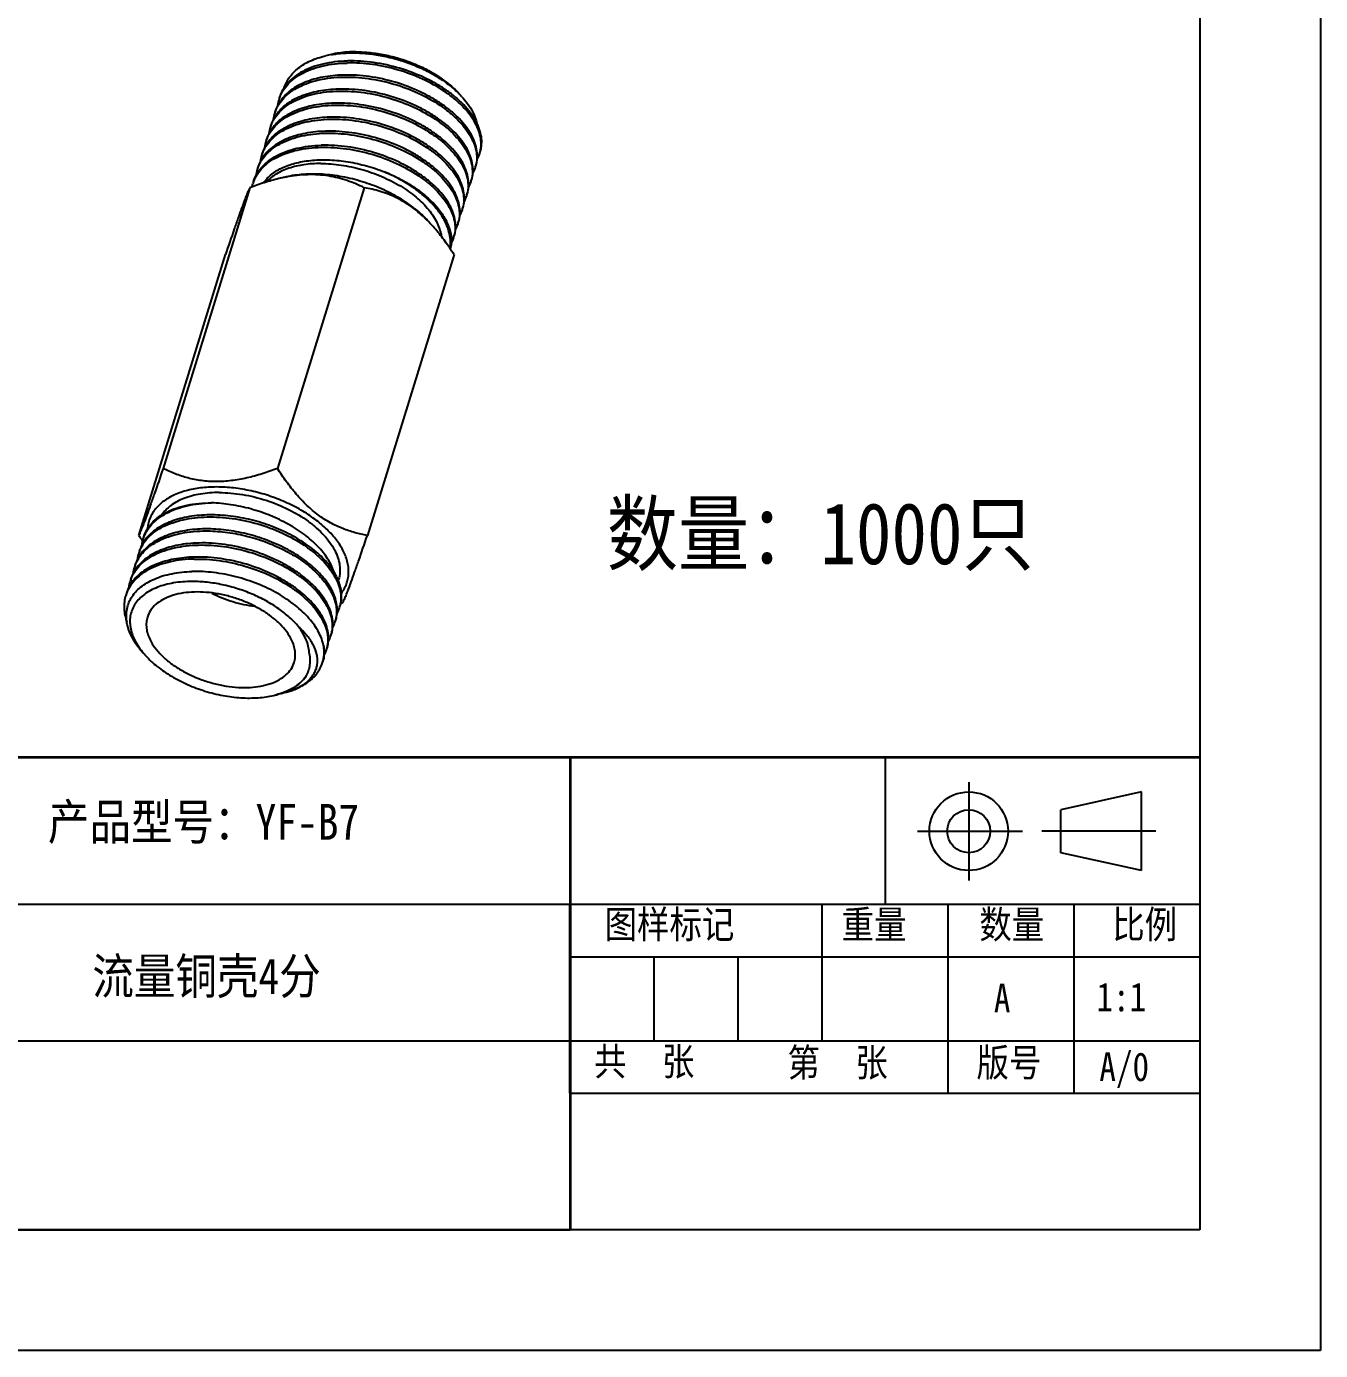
# Model space of a CAD drawing. Header units: millimetres. Extents: x -13 to 337, y -21 to 226.
# Drawn here: x 210.2 to 336.6, y -21.1 to 108.1 of the extents above; entities that cross this region are included whole.
import ezdxf

# ---------------------------------------------------------------- set-up
doc = ezdxf.new("R2010")
doc.units = ezdxf.units.MM
doc.header["$LTSCALE"] = 16.335
doc.layers.get('0').update_dxf_attribs({"linetype": 'CONTINUOUS'})
doc.layers.add('1', color=7, linetype='CONTINUOUS')
doc.layers.add('TU-ZI-XIU-GAI_DXF_FORMAT', color=7, linetype='CONTINUOUS')
doc.layers.add('边框', color=4, linetype='CONTINUOUS', lineweight=35)
doc.styles.get("Standard").update_dxf_attribs({"font": '', "width": 0.85})
doc.styles.get('Standard').set_extended_font_data('SimSun')

msp = doc.modelspace()

# ---------------------------------------------------------------- linework, layer by layer
for p, q in [((336.56, 226.176), (336.56, -21.117)), ((324.784, 214.4), (324.784, -9.341)), ((324.784, -9.341), (-1.407, -9.341)), ((336.56, -21.117), (-13.182, -21.117))]:
    msp.add_line(p, q)
at = {"color": 7, "linetype": 'Continuous'}
for p, q in [((235.531, 93.434), (234.821, 93.267)), ((231.989, 92.388), (223.517, 64.971)), ((232.203, 92.461), (232.219, 92.515)), ((232.219, 92.515), (232.291, 92.784)), ((232.219, 92.515), (232.259, 92.48)), ((243.156, 92.388), (234.684, 64.971)), ((221.136, 58.444), (229.608, 85.861)), ((251.943, 85.861), (243.47, 58.444)), ((240.617, 54.017), (240.657, 54.147))]:
    msp.add_line(p, q, dxfattribs=at)
at = {"color": 1}
for p, q in [((302.202, 34.37), (302.202, 24.776)), ((297.206, 29.573), (307.439, 29.573)), ((320.483, 29.573), (309.344, 29.573))]:
    msp.add_line(p, q, dxfattribs=at)
at = {"color": 3}
for p, q in [((319.064, 33.41), (311.189, 31.672)), ((319.064, 25.736), (319.064, 33.41)), ((319.064, 25.736), (311.189, 27.474))]:
    msp.add_line(p, q, dxfattribs=at)
at = {"linetype": 'Continuous'}
msp.add_line((202.033, 22.442), (263.267, 22.442), dxfattribs=at)
at = {"color": 3}
for radius in [3.837, 2.099]:
    msp.add_circle((302.202, 29.573), radius, dxfattribs=at)
at = {"color": 7, "linetype": 'Continuous'}
for centre, radius, start, end in [((241.648, 95.655), 9.863, 99.92624, 103.22175), ((241.887, 90.96), 13.796, 91.32712, 91.65086), ((242.341, 93.411), 12.238, 89.99722, 91.70267), ((241.463, 89.589), 13.797, 91.32712, 91.65073), ((238.305, 99.938), 3.633, 162.84119, 172.74194), ((238.274, 99.946), 3.602, 159.58293, 162.8129), ((241.04, 88.219), 13.796, 91.32712, 91.65081), ((246.13, 95.258), 8.906, 42.45169, 44.63085), ((237.879, 98.568), 3.631, 162.85831, 172.51893), ((237.851, 98.575), 3.602, 159.56405, 162.83201), ((240.616, 86.848), 13.795, 91.32712, 91.65127), ((237.459, 97.196), 3.634, 162.85805, 172.83674), ((237.427, 97.204), 3.601, 159.58129, 162.82863), ((240.193, 85.476), 13.796, 91.32712, 91.65059), ((237.004, 95.833), 3.602, 159.57872, 162.81325), ((239.769, 84.106), 13.796, 91.32712, 91.65091), ((236.58, 94.462), 3.602, 159.56475, 162.83505), ((237.033, 95.826), 3.632, 162.84038, 172.61954), ((239.345, 82.744), 13.787, 91.32712, 91.65453), ((251.458, 96.626), 3.122, 331.50166, 342.77189), ((251.506, 96.608), 3.071, 342.82609, 346.58789), ((236.157, 93.091), 3.602, 159.58751, 162.81454), ((236.609, 94.455), 3.632, 162.86189, 172.59325), ((251.074, 95.239), 3.079, 342.82921, 346.62845), ((236.191, 93.083), 3.638, 162.84897, 173.37975), ((238.614, 77.194), 16.515, 100.73788, 103.27407), ((250.651, 93.868), 3.079, 342.82921, 346.62845), ((251.056, 95.246), 3.099, 331.30858, 342.81674), ((235.735, 91.72), 3.604, 159.58519, 162.8236), ((250.229, 92.497), 3.077, 342.83593, 346.59496), ((250.632, 93.875), 3.099, 331.30858, 342.81674), ((250.215, 92.502), 3.092, 331.98695, 342.82331), ((239.315, 79.221), 14.13, 44.63593, 45.08346), ((249.785, 91.133), 3.099, 331.30858, 342.81674), ((249.804, 91.127), 3.079, 342.82921, 346.62845), ((238.548, 78.474), 15.201, 42.3965, 44.60649), ((249.362, 89.762), 3.099, 331.30858, 342.81674), ((249.38, 89.756), 3.079, 342.82921, 346.62845), ((248.936, 88.392), 3.101, 330.8576, 342.81537), ((248.956, 88.385), 3.079, 342.82921, 346.62845), ((226.917, 69.623), 29.832, 32.97652, 34.12035), ((228.195, 46.654), 13.795, 91.32712, 91.65097), ((246.277, 74.758), 29.971, 212.97823, 214.03102), ((227.772, 45.283), 13.795, 91.32712, 91.65097), ((224.583, 55.639), 3.602, 159.57773, 162.82645), ((225.035, 57.002), 3.631, 162.8532, 172.57529), ((244.633, 73.653), 27.99, 214.0404, 214.30474), ((227.348, 43.912), 13.795, 91.32712, 91.65097), ((224.611, 55.632), 3.631, 162.8532, 172.57529), ((226.924, 42.545), 13.791, 91.32712, 91.65308), ((224.188, 54.261), 3.631, 162.8532, 172.57529), ((224.159, 54.268), 3.602, 159.57773, 162.82645), ((223.766, 52.89), 3.633, 162.8574, 172.71323), ((223.735, 52.897), 3.601, 159.58804, 162.82319), ((223.308, 51.528), 3.598, 159.57572, 162.83038), ((223.315, 51.525), 3.606, 158.01761, 159.57541), ((230.404, 80.347), 30.372, 290.16995, 290.60004), ((237.788, 52.31), 3.099, 331.30858, 342.81674), ((237.806, 52.303), 3.079, 342.82921, 346.62845), ((237.364, 50.939), 3.099, 331.30858, 342.81674), ((237.383, 50.932), 3.079, 342.82921, 346.62845), ((236.941, 49.568), 3.098, 331.42621, 342.81708), ((236.959, 49.561), 3.079, 342.82921, 346.62845), ((227.846, 52.21), 8.167, 220.22462, 222.44001), ((236.519, 48.196), 3.096, 331.86807, 342.81828), ((236.535, 48.191), 3.079, 342.82924, 346.64937)]:
    msp.add_arc(centre, radius, start, end, dxfattribs=at)
for points, knots in [([(241.49, 104.75), (241.082, 104.738), (240.287, 104.68), (239.143, 104.481), (238.095, 104.173), (237.161, 103.762), (236.357, 103.253), (235.697, 102.652), (235.195, 101.969), (234.973, 101.462), (234.894, 101.205)], [0, 0, 0, 0, 0.1537876, 0.2996144, 0.4365331, 0.5642006, 0.6828807, 0.7936481, 0.8984418, 1, 1, 1, 1]), ([(235.345, 102.104), (235.399, 102.29), (235.541, 102.658), (235.848, 103.173), (236.244, 103.647), (236.727, 104.076), (237.29, 104.456), (238.164, 104.905), (238.889, 105.139), (239.392, 105.257)], [0, 0, 0, 0, 0.1085207, 0.2188845, 0.3329647, 0.452329, 0.578156, 0.7112266, 1, 1, 1, 1]), ([(239.948, 105.371), (240.111, 105.4), (240.787, 105.502), (241.471, 105.543), (241.99, 105.544)], [0, 0, 0, 0, 0.2415612, 1, 1, 1, 1]), ([(241.977, 105.643), (241.8, 105.638), (241.121, 105.602), (240.445, 105.505), (239.955, 105.39)], [0, 0, 0, 0, 0.2606409, 1, 1, 1, 1]), ([(254.5, 95.897), (254.572, 96.127), (254.661, 96.616), (254.624, 97.378), (254.42, 98.16), (254.056, 98.949), (253.539, 99.732), (252.878, 100.498), (252.084, 101.233), (251.169, 101.926), (250.149, 102.566), (248.653, 103.34), (246.634, 104.104), (244.116, 104.659), (242.405, 104.772), (241.568, 104.752)], [0, 0, 0, 0, 0.0414044, 0.0843089, 0.129976, 0.1792948, 0.2327621, 0.2905284, 0.3524622, 0.4182098, 0.4872482, 0.558927, 0.7070747, 0.8562741, 1, 1, 1, 1]), ([(241.99, 105.544), (242.468, 105.546), (243.442, 105.498), (244.904, 105.286), (246.365, 104.938), (247.788, 104.463), (249.141, 103.872), (250.391, 103.179), (251.507, 102.402), (252.169, 101.818), (252.468, 101.515)], [0, 0, 0, 0, 0.1250037, 0.2540815, 0.3852395, 0.5163889, 0.6453909, 0.7701898, 0.8889106, 1, 1, 1, 1]), ([(242.342, 105.648), (242.806, 105.648), (243.753, 105.596), (245.176, 105.374), (246.597, 105.015), (247.981, 104.525), (249.292, 103.919), (250.497, 103.212), (251.564, 102.421), (252.19, 101.828), (252.47, 101.522)], [0, 0, 0, 0, 0.1243091, 0.2532066, 0.3845238, 0.5159898, 0.6453101, 0.7703107, 0.889057, 1, 1, 1, 1]), ([(234.899, 101.202), (234.991, 101.45), (235.236, 101.935), (235.76, 102.585), (236.432, 103.155), (237.239, 103.637), (238.168, 104.023), (239.203, 104.311), (240.328, 104.496), (241.107, 104.547), (241.507, 104.556)], [0, 0, 0, 0, 0.101212, 0.2062218, 0.3174719, 0.4366392, 0.5646009, 0.7015002, 0.846957, 1, 1, 1, 1]), ([(254.077, 94.526), (254.148, 94.757), (254.237, 95.245), (254.2, 96.007), (253.996, 96.789), (253.633, 97.578), (253.116, 98.361), (252.455, 99.127), (251.661, 99.862), (250.746, 100.555), (249.725, 101.195), (248.23, 101.97), (246.21, 102.733), (243.693, 103.288), (241.981, 103.401), (241.144, 103.381)], [0, 0, 0, 0, 0.0414043, 0.0843086, 0.1299756, 0.1792946, 0.2327622, 0.2905284, 0.3524619, 0.4182096, 0.4872481, 0.558927, 0.7070746, 0.8562737, 1, 1, 1, 1]), ([(254.493, 95.895), (254.548, 96.127), (254.606, 96.617), (254.528, 97.371), (254.29, 98.142), (253.899, 98.917), (253.363, 99.684), (252.689, 100.432), (251.888, 101.148), (250.641, 102.066), (248.849, 103.055), (246.487, 103.932), (244.01, 104.467), (242.329, 104.575), (241.507, 104.556)], [0, 0, 0, 0, 0.0414217, 0.0846622, 0.1308494, 0.1807467, 0.2347541, 0.2929553, 0.3551798, 0.4210591, 0.5614648, 0.7089281, 0.8571898, 1, 1, 1, 1]), ([(234.476, 99.832), (234.568, 100.08), (234.813, 100.565), (235.337, 101.215), (236.009, 101.785), (236.816, 102.266), (237.745, 102.653), (238.78, 102.94), (239.904, 103.125), (240.684, 103.176), (241.083, 103.186)], [0, 0, 0, 0, 0.1012129, 0.2062285, 0.3174848, 0.4366547, 0.5646134, 0.7015072, 0.8469593, 1, 1, 1, 1]), ([(241.066, 103.379), (240.41, 103.361), (239.16, 103.236), (237.682, 102.823), (236.661, 102.341), (236.005, 101.925), (235.446, 101.449), (235.136, 101.086), (235.001, 100.898)], [0, 0, 0, 0, 0.2906125, 0.5543164, 0.6754737, 0.7896094, 0.8974041, 1, 1, 1, 1]), ([(241.083, 103.186), (241.905, 103.205), (243.586, 103.097), (246.062, 102.561), (248.424, 101.685), (250.216, 100.697), (251.462, 99.779), (252.263, 99.063), (252.938, 98.315), (253.475, 97.548), (253.866, 96.774), (254.104, 96.003), (254.182, 95.248), (254.125, 94.759), (254.07, 94.527)], [0, 0, 0, 0, 0.1427976, 0.291048, 0.4385023, 0.5789047, 0.6447859, 0.7070139, 0.7652198, 0.8192338, 0.869139, 0.9153329, 0.9585776, 1, 1, 1, 1]), ([(234.052, 98.461), (234.144, 98.708), (234.389, 99.194), (234.913, 99.844), (235.585, 100.414), (236.392, 100.895), (237.321, 101.282), (238.356, 101.569), (239.481, 101.754), (240.26, 101.806), (240.66, 101.815)], [0, 0, 0, 0, 0.1012107, 0.2062212, 0.3174715, 0.4366374, 0.5645983, 0.7014973, 0.8469563, 1, 1, 1, 1]), ([(235.001, 100.898), (234.884, 100.735), (234.677, 100.394), (234.528, 100.023), (234.47, 99.835)], [0, 0, 0, 0, 0.5043103, 1, 1, 1, 1]), ([(240.642, 102.009), (239.986, 101.99), (238.735, 101.865), (237.256, 101.451), (236.235, 100.969), (235.579, 100.553), (235.02, 100.076), (234.71, 99.712), (234.575, 99.524)], [0, 0, 0, 0, 0.2906464, 0.5543485, 0.6754971, 0.7896233, 0.8974096, 1, 1, 1, 1]), ([(240.66, 101.815), (241.482, 101.834), (243.162, 101.726), (245.638, 101.191), (248, 100.314), (249.792, 99.326), (251.039, 98.408), (251.84, 97.692), (252.514, 96.944), (253.051, 96.177), (253.442, 95.403), (253.68, 94.632), (253.759, 93.877), (253.702, 93.388), (253.646, 93.156)], [0, 0, 0, 0, 0.1427976, 0.291048, 0.4385023, 0.5789047, 0.6447859, 0.7070139, 0.7652198, 0.8192338, 0.869139, 0.9153329, 0.9585776, 1, 1, 1, 1]), ([(253.653, 93.155), (253.724, 93.386), (253.814, 93.874), (253.776, 94.636), (253.573, 95.418), (253.209, 96.207), (252.692, 96.991), (252.031, 97.756), (251.237, 98.491), (250.322, 99.185), (249.302, 99.824), (247.806, 100.599), (245.787, 101.363), (243.269, 101.917), (241.557, 102.03), (240.72, 102.011)], [0, 0, 0, 0, 0.0414043, 0.0843086, 0.1299756, 0.1792946, 0.2327622, 0.2905284, 0.3524619, 0.4182096, 0.4872481, 0.558927, 0.7070746, 0.8562737, 1, 1, 1, 1]), ([(252.701, 101.269), (252.887, 101.066), (253.52, 100.305), (254.001, 99.392), (254.154, 98.691)], [0, 0, 0, 0, 0.2770347, 1, 1, 1, 1]), ([(233.628, 97.09), (233.72, 97.338), (233.965, 97.823), (234.489, 98.473), (235.161, 99.043), (235.969, 99.524), (236.897, 99.911), (237.933, 100.199), (239.057, 100.383), (239.836, 100.435), (240.236, 100.444)], [0, 0, 0, 0, 0.1012112, 0.2062226, 0.3174758, 0.4366447, 0.5646065, 0.7015037, 0.8469573, 1, 1, 1, 1]), ([(234.575, 99.524), (234.459, 99.361), (234.253, 99.02), (234.104, 98.651), (234.046, 98.463)], [0, 0, 0, 0, 0.504291, 1, 1, 1, 1]), ([(240.219, 100.638), (239.563, 100.619), (238.313, 100.495), (236.835, 100.081), (235.814, 99.6), (235.158, 99.184), (234.599, 98.707), (234.289, 98.345), (234.154, 98.157)], [0, 0, 0, 0, 0.2906117, 0.5543139, 0.6754707, 0.7896062, 0.8974021, 1, 1, 1, 1]), ([(240.236, 100.444), (241.058, 100.463), (242.739, 100.355), (245.216, 99.819), (247.578, 98.943), (249.37, 97.954), (250.617, 97.036), (251.418, 96.319), (252.092, 95.572), (252.628, 94.805), (253.019, 94.03), (253.257, 93.259), (253.335, 92.504), (253.278, 92.015), (253.222, 91.783)], [0, 0, 0, 0, 0.1428106, 0.2910741, 0.4385343, 0.5789415, 0.6448216, 0.7070462, 0.7652465, 0.8192527, 0.8691504, 0.9153386, 0.9585788, 1, 1, 1, 1]), ([(253.23, 91.784), (253.301, 92.015), (253.39, 92.503), (253.353, 93.265), (253.149, 94.048), (252.785, 94.836), (252.268, 95.62), (251.608, 96.385), (250.813, 97.121), (249.899, 97.814), (248.878, 98.453), (247.382, 99.228), (245.363, 99.992), (242.846, 100.546), (241.134, 100.659), (240.297, 100.64)], [0, 0, 0, 0, 0.0414043, 0.0843086, 0.1299756, 0.1792946, 0.2327622, 0.2905284, 0.3524619, 0.4182096, 0.4872481, 0.558927, 0.7070746, 0.8562737, 1, 1, 1, 1]), ([(233.205, 95.72), (233.297, 95.968), (233.542, 96.453), (234.066, 97.103), (234.738, 97.672), (235.545, 98.154), (236.474, 98.54), (237.509, 98.828), (238.634, 99.012), (239.413, 99.064), (239.813, 99.073)], [0, 0, 0, 0, 0.1012143, 0.2062301, 0.3174854, 0.4366531, 0.5646107, 0.7015056, 0.8469595, 1, 1, 1, 1]), ([(239.795, 99.267), (239.14, 99.248), (237.889, 99.124), (236.41, 98.71), (235.39, 98.228), (234.734, 97.812), (234.174, 97.336), (233.864, 96.973), (233.729, 96.784)], [0, 0, 0, 0, 0.2906199, 0.5543223, 0.6754778, 0.7896117, 0.8974054, 1, 1, 1, 1]), ([(239.813, 99.073), (240.634, 99.092), (242.315, 98.984), (244.791, 98.449), (247.153, 97.572), (248.945, 96.584), (250.191, 95.666), (250.992, 94.95), (251.667, 94.203), (252.204, 93.436), (252.595, 92.661), (252.833, 91.89), (252.911, 91.136), (252.854, 90.647), (252.799, 90.415)], [0, 0, 0, 0, 0.1427976, 0.291048, 0.4385023, 0.5789047, 0.6447859, 0.7070139, 0.7652198, 0.8192338, 0.869139, 0.9153329, 0.9585776, 1, 1, 1, 1]), ([(252.806, 90.414), (252.877, 90.644), (252.966, 91.132), (252.929, 91.895), (252.726, 92.677), (252.362, 93.466), (251.845, 94.249), (251.184, 95.014), (250.39, 95.75), (249.475, 96.443), (248.454, 97.082), (246.959, 97.857), (244.94, 98.621), (242.422, 99.176), (240.71, 99.288), (239.873, 99.269)], [0, 0, 0, 0, 0.0414043, 0.0843086, 0.1299756, 0.1792946, 0.2327622, 0.2905284, 0.3524619, 0.4182096, 0.4872481, 0.558927, 0.7070746, 0.8562737, 1, 1, 1, 1]), ([(232.781, 94.348), (232.873, 94.596), (233.118, 95.081), (233.641, 95.731), (234.314, 96.301), (235.121, 96.782), (236.05, 97.169), (237.085, 97.457), (238.21, 97.641), (238.989, 97.693), (239.389, 97.702)], [0, 0, 0, 0, 0.1012156, 0.206228, 0.3174794, 0.4366457, 0.5646026, 0.7014975, 0.846953, 1, 1, 1, 1]), ([(239.371, 97.896), (238.716, 97.877), (237.464, 97.753), (235.985, 97.339), (234.964, 96.857), (234.309, 96.44), (233.749, 95.963), (233.439, 95.6), (233.304, 95.412)], [0, 0, 0, 0, 0.290647, 0.5543509, 0.6754983, 0.789623, 0.897409, 1, 1, 1, 1]), ([(234.154, 98.157), (234.037, 97.993), (233.83, 97.652), (233.681, 97.281), (233.623, 97.092)], [0, 0, 0, 0, 0.5043206, 1, 1, 1, 1]), ([(239.389, 97.702), (240.211, 97.721), (241.892, 97.613), (244.367, 97.078), (246.729, 96.202), (248.521, 95.213), (249.768, 94.296), (250.569, 93.579), (251.243, 92.832), (251.78, 92.065), (252.171, 91.29), (252.409, 90.52), (252.488, 89.765), (252.431, 89.276), (252.376, 89.044)], [0, 0, 0, 0, 0.1427976, 0.291048, 0.4385023, 0.5789047, 0.6447859, 0.7070139, 0.7652198, 0.8192338, 0.869139, 0.9153329, 0.9585776, 1, 1, 1, 1]), ([(252.382, 89.043), (252.454, 89.273), (252.543, 89.762), (252.506, 90.524), (252.302, 91.306), (251.938, 92.095), (251.421, 92.878), (250.76, 93.643), (249.966, 94.379), (249.051, 95.072), (248.031, 95.712), (246.535, 96.486), (244.516, 97.25), (241.998, 97.805), (240.287, 97.918), (239.449, 97.898)], [0, 0, 0, 0, 0.0414043, 0.0843086, 0.1299756, 0.1792946, 0.2327622, 0.2905284, 0.3524619, 0.4182096, 0.4872481, 0.558927, 0.7070746, 0.8562737, 1, 1, 1, 1]), ([(232.352, 92.98), (232.432, 93.238), (232.654, 93.744), (233.155, 94.427), (233.815, 95.028), (234.619, 95.537), (235.553, 95.948), (236.601, 96.256), (237.745, 96.455), (238.539, 96.514), (238.947, 96.525)], [0, 0, 0, 0, 0.1015575, 0.2063524, 0.3171222, 0.4358059, 0.5634753, 0.7003878, 0.84622, 1, 1, 1, 1]), ([(232.357, 92.977), (232.449, 93.225), (232.694, 93.71), (233.218, 94.36), (233.89, 94.93), (234.697, 95.412), (235.626, 95.798), (236.662, 96.086), (237.786, 96.271), (238.566, 96.322), (238.965, 96.332)], [0, 0, 0, 0, 0.1012366, 0.206241, 0.317492, 0.4366567, 0.5646117, 0.7015055, 0.8469533, 1, 1, 1, 1]), ([(233.729, 96.784), (233.613, 96.622), (233.406, 96.281), (233.258, 95.91), (233.199, 95.722)], [0, 0, 0, 0, 0.5043048, 1, 1, 1, 1]), ([(238.965, 96.332), (239.787, 96.351), (241.468, 96.242), (243.944, 95.707), (246.306, 94.831), (248.098, 93.842), (249.344, 92.925), (250.145, 92.208), (250.819, 91.461), (251.357, 90.694), (251.748, 89.92), (251.985, 89.149), (252.064, 88.394), (252.007, 87.905), (251.952, 87.673)], [0, 0, 0, 0, 0.1427976, 0.291048, 0.4385023, 0.5789047, 0.6447859, 0.7070139, 0.7652198, 0.8192338, 0.869139, 0.9153329, 0.9585776, 1, 1, 1, 1]), ([(251.959, 87.672), (252.03, 87.902), (252.119, 88.391), (252.082, 89.153), (251.878, 89.935), (251.514, 90.724), (250.998, 91.507), (250.337, 92.273), (249.543, 93.008), (248.628, 93.701), (247.607, 94.341), (246.112, 95.115), (244.092, 95.879), (241.575, 96.434), (239.863, 96.547), (239.026, 96.527)], [0, 0, 0, 0, 0.0414043, 0.0843086, 0.1299756, 0.1792946, 0.2327622, 0.2905284, 0.3524619, 0.4182096, 0.4872481, 0.558927, 0.7070746, 0.8562737, 1, 1, 1, 1]), ([(233.304, 95.412), (233.188, 95.249), (232.982, 94.908), (232.833, 94.538), (232.775, 94.35)], [0, 0, 0, 0, 0.5042888, 1, 1, 1, 1]), ([(233.345, 92.873), (233.451, 93.027), (233.695, 93.323), (234.133, 93.718), (234.645, 94.069), (235.443, 94.484), (236.604, 94.867), (238.153, 95.105), (239.842, 95.128), (241.612, 94.939), (243.403, 94.545), (244.576, 94.154), (245.152, 93.927)], [0, 0, 0, 0, 0.044428, 0.0909419, 0.1400127, 0.1919452, 0.3047574, 0.4293245, 0.563965, 0.7060848, 0.8525438, 1, 1, 1, 1]), ([(238.922, 94.744), (238.37, 94.744), (237.314, 94.675), (236.051, 94.391), (235.161, 94.044), (234.406, 93.649), (233.909, 93.262), (233.637, 92.969)], [0, 0, 0, 0, 0.2894771, 0.5534504, 0.6751347, 0.7898775, 1, 1, 1, 1]), ([(238.922, 94.744), (239.584, 94.744), (240.937, 94.639), (242.942, 94.208), (244.889, 93.521), (246.681, 92.612), (248.231, 91.525), (249.29, 90.483), (249.935, 89.603), (250.302, 88.953), (250.559, 88.303), (250.659, 87.861), (250.688, 87.645)], [0, 0, 0, 0, 0.1352621, 0.276149, 0.4179695, 0.5559025, 0.6855502, 0.8034761, 0.8574823, 0.9080777, 0.9554491, 1, 1, 1, 1]), ([(234.822, 93.268), (234.343, 93.155), (233.389, 92.888), (232.454, 92.562), (231.989, 92.388)], [0, 0, 0, 0, 0.4977925, 1, 1, 1, 1]), ([(249.378, 89.156), (248.993, 89.577), (248.111, 90.383), (246.584, 91.422), (244.852, 92.306), (242.982, 93.002), (241.045, 93.482), (239.116, 93.729), (237.27, 93.733), (236.087, 93.565), (235.531, 93.434)], [0, 0, 0, 0, 0.1137209, 0.236812, 0.3666492, 0.5000036, 0.6333573, 0.7631929, 0.8862818, 1, 1, 1, 1]), ([(243.156, 92.388), (242.615, 92.653), (241.769, 93.008), (240.583, 93.356), (239.639, 93.547), (238.652, 93.655), (237.275, 93.676), (236.23, 93.551), (235.537, 93.42)], [0, 0, 0, 0, 0.2307432, 0.3501445, 0.4729108, 0.5994238, 0.7297484, 1, 1, 1, 1]), ([(245.152, 93.927), (245.675, 93.718), (246.681, 93.258), (248.07, 92.437), (249.279, 91.519), (250.274, 90.53), (251.027, 89.498), (251.515, 88.448), (251.688, 87.565), (251.669, 86.895), (251.61, 86.575), (251.569, 86.42)], [0, 0, 0, 0, 0.1587542, 0.3108509, 0.4536835, 0.585281, 0.704581, 0.8118072, 0.9088911, 0.9549036, 1, 1, 1, 1]), ([(251.552, 86.477), (251.576, 86.636), (251.603, 86.962), (251.566, 87.638), (251.343, 88.515), (250.825, 89.55), (250.069, 90.566), (249.096, 91.537), (247.932, 92.441), (246.606, 93.254), (245.649, 93.715), (245.152, 93.927)], [0, 0, 0, 0, 0.0461122, 0.0934308, 0.1934148, 0.3030067, 0.4234924, 0.5548351, 0.6959784, 0.8451413, 1, 1, 1, 1]), ([(231.989, 92.388), (231.944, 92.301), (231.843, 92.08), (231.671, 91.669), (231.448, 91.093), (231.168, 90.337), (230.834, 89.404), (230.304, 87.893), (229.893, 86.694), (229.608, 85.861)], [0, 0, 0, 0, 0.0421516, 0.1047064, 0.1925092, 0.3087228, 0.4527141, 0.6199174, 1, 1, 1, 1]), ([(249.292, 89.227), (248.841, 89.676), (248.127, 90.296), (247.096, 90.98), (246.072, 91.538), (244.764, 92.047), (243.686, 92.296), (243.156, 92.388)], [0, 0, 0, 0, 0.2719485, 0.4022974, 0.5285734, 0.7698784, 1, 1, 1, 1]), ([(251.614, 86.357), (251.331, 86.774), (250.748, 87.587), (250.108, 88.357), (249.773, 88.723)], [0, 0, 0, 0, 0.5037513, 1, 1, 1, 1]), ([(223.517, 64.971), (223.232, 64.138), (222.821, 62.939), (222.291, 61.427), (221.957, 60.495), (221.677, 59.739), (221.454, 59.163), (221.282, 58.752), (221.181, 58.531), (221.136, 58.444)], [0, 0, 0, 0, 0.3800827, 0.5472861, 0.6912774, 0.8074908, 0.8952937, 0.9578484, 1, 1, 1, 1]), ([(234.684, 64.971), (234.193, 64.787), (233.208, 64.445), (231.709, 64.035), (230.207, 63.765), (228.726, 63.667), (227.298, 63.758), (225.949, 64.025), (224.691, 64.435), (223.899, 64.784), (223.517, 64.971)], [0, 0, 0, 0, 0.1362956, 0.2712764, 0.4038454, 0.5326055, 0.6564263, 0.7750844, 0.8892611, 1, 1, 1, 1]), ([(243.47, 58.444), (243.066, 58.514), (242.248, 58.692), (241.031, 59.092), (239.822, 59.662), (238.648, 60.423), (237.537, 61.369), (236.506, 62.468), (235.553, 63.679), (234.968, 64.534), (234.684, 64.971)], [0, 0, 0, 0, 0.1089316, 0.2215819, 0.3391703, 0.4625599, 0.591625, 0.7251946, 0.8617354, 1, 1, 1, 1]), ([(241.144, 56.878), (240.956, 57.262), (240.471, 58.028), (239.522, 59.081), (238.346, 60.068), (236.977, 60.958), (235.454, 61.728), (233.824, 62.353), (232.134, 62.815), (230.435, 63.101), (228.776, 63.202), (227.208, 63.115), (225.774, 62.843), (224.517, 62.39), (223.472, 61.767), (222.795, 61.102), (222.407, 60.509), (222.192, 60.044), (222.053, 59.553), (222.01, 59.216), (222.001, 59.046)], [0, 0, 0, 0, 0.055367, 0.1163642, 0.1826162, 0.2532631, 0.3271093, 0.4027429, 0.4786402, 0.5532613, 0.6251453, 0.6930104, 0.7558673, 0.8131568, 0.8649206, 0.9119921, 0.9343369, 0.9562335, 0.9780094, 1, 1, 1, 1]), ([(228.997, 62.628), (228.383, 62.628), (227.213, 62.543), (225.828, 62.188), (224.879, 61.755), (224.277, 61.377), (223.77, 60.94), (223.495, 60.606), (223.378, 60.432)], [0, 0, 0, 0, 0.294761, 0.5597787, 0.6804621, 0.7934137, 0.8994656, 1, 1, 1, 1]), ([(228.997, 62.628), (229.756, 62.628), (231.308, 62.489), (233.587, 61.933), (235.754, 61.057), (237.387, 60.085), (238.511, 59.189), (239.227, 58.493), (239.822, 57.77), (240.285, 57.03), (240.608, 56.286), (240.785, 55.547), (240.811, 54.827), (240.724, 54.366), (240.657, 54.147)], [0, 0, 0, 0, 0.1416546, 0.2892358, 0.436275, 0.5763499, 0.6420885, 0.7042014, 0.7623484, 0.8164102, 0.8665416, 0.913226, 0.9573151, 1, 1, 1, 1]), ([(221.565, 58.073), (221.645, 58.333), (221.87, 58.843), (222.377, 59.531), (223.045, 60.135), (223.86, 60.645), (224.806, 61.056), (225.866, 61.361), (227.023, 61.556), (227.826, 61.611), (228.239, 61.62)], [0, 0, 0, 0, 0.1013594, 0.2059991, 0.3166865, 0.4353675, 0.5631054, 0.7001403, 0.846106, 1, 1, 1, 1]), ([(221.637, 58.308), (221.715, 58.558), (221.933, 59.049), (222.433, 59.708), (223.092, 60.282), (223.898, 60.763), (224.835, 61.144), (225.886, 61.419), (227.034, 61.585), (227.83, 61.62), (228.239, 61.62)], [0, 0, 0, 0, 0.0996709, 0.2028863, 0.3126137, 0.4309117, 0.5588838, 0.6967631, 0.8441516, 1, 1, 1, 1]), ([(240.182, 54.925), (240.041, 55.363), (239.718, 56.009), (239.145, 56.804), (238.418, 57.626), (237.304, 58.589), (235.741, 59.589), (233.984, 60.424), (232.104, 61.061), (230.177, 61.478), (228.878, 61.602), (228.239, 61.62)], [0, 0, 0, 0, 0.095862, 0.1484875, 0.2042151, 0.3242344, 0.4538714, 0.5899555, 0.7288227, 0.8667012, 1, 1, 1, 1]), ([(221.207, 56.896), (221.299, 57.143), (221.544, 57.629), (222.068, 58.279), (222.74, 58.848), (223.548, 59.33), (224.476, 59.717), (225.512, 60.004), (226.636, 60.189), (227.415, 60.24), (227.815, 60.25)], [0, 0, 0, 0, 0.1012123, 0.2062258, 0.3174803, 0.4366477, 0.564606, 0.7015007, 0.8469555, 1, 1, 1, 1]), ([(227.798, 60.443), (227.142, 60.424), (225.891, 60.3), (224.412, 59.886), (223.391, 59.404), (222.735, 58.988), (222.176, 58.511), (221.866, 58.148), (221.731, 57.96)], [0, 0, 0, 0, 0.2906374, 0.5543379, 0.6754881, 0.7896168, 0.897407, 1, 1, 1, 1]), ([(227.815, 60.25), (228.637, 60.269), (230.318, 60.16), (232.794, 59.625), (235.156, 58.749), (236.948, 57.76), (238.194, 56.843), (238.995, 56.126), (239.669, 55.379), (240.206, 54.612), (240.597, 53.838), (240.835, 53.067), (240.914, 52.312), (240.857, 51.823), (240.802, 51.591)], [0, 0, 0, 0, 0.1427976, 0.291048, 0.4385023, 0.5789047, 0.6447859, 0.7070139, 0.7652198, 0.8192338, 0.869139, 0.9153329, 0.9585776, 1, 1, 1, 1]), ([(240.602, 54.107), (240.415, 54.546), (240.029, 55.189), (239.38, 55.974), (238.575, 56.783), (237.371, 57.723), (235.705, 58.687), (233.851, 59.476), (231.882, 60.054), (229.877, 60.397), (228.533, 60.461), (227.876, 60.445)], [0, 0, 0, 0, 0.0962189, 0.1490973, 0.2050738, 0.325499, 0.4553526, 0.5914643, 0.7301541, 0.8675595, 1, 1, 1, 1]), ([(220.783, 55.525), (220.876, 55.773), (221.121, 56.258), (221.644, 56.908), (222.316, 57.478), (223.124, 57.959), (224.053, 58.346), (225.088, 58.633), (226.212, 58.818), (226.992, 58.869), (227.392, 58.879)], [0, 0, 0, 0, 0.1012123, 0.2062258, 0.3174803, 0.4366477, 0.564606, 0.7015007, 0.8469555, 1, 1, 1, 1]), ([(227.374, 59.072), (226.718, 59.054), (225.467, 58.929), (223.988, 58.515), (222.968, 58.033), (222.312, 57.617), (221.752, 57.14), (221.442, 56.777), (221.307, 56.589)], [0, 0, 0, 0, 0.2906374, 0.5543379, 0.6754881, 0.7896168, 0.897407, 1, 1, 1, 1]), ([(227.392, 58.879), (228.038, 58.894), (229.359, 58.833), (231.331, 58.501), (233.272, 57.941), (235.104, 57.177), (236.759, 56.239), (238.172, 55.166), (239.291, 54), (239.843, 53.136), (240.045, 52.703)], [0, 0, 0, 0, 0.1318037, 0.2685267, 0.4066307, 0.5423948, 0.6722556, 0.7931101, 0.9026848, 1, 1, 1, 1]), ([(240.164, 52.769), (239.974, 53.208), (239.584, 53.848), (238.932, 54.63), (238.126, 55.435), (236.921, 56.369), (235.258, 57.328), (233.408, 58.111), (231.444, 58.686), (229.446, 59.027), (228.107, 59.09), (227.452, 59.075)], [0, 0, 0, 0, 0.0964427, 0.1494151, 0.2054675, 0.3259801, 0.4558329, 0.5918698, 0.7304348, 0.8676952, 1, 1, 1, 1]), ([(241.09, 51.917), (241.134, 52.004), (241.236, 52.225), (241.407, 52.636), (241.631, 53.212), (241.91, 53.968), (242.244, 54.901), (242.774, 56.412), (243.186, 57.611), (243.47, 58.444)], [0, 0, 0, 0, 0.0421516, 0.1047064, 0.1925092, 0.3087228, 0.4527141, 0.6199174, 1, 1, 1, 1]), ([(220.36, 54.153), (220.452, 54.401), (220.697, 54.886), (221.22, 55.537), (221.892, 56.106), (222.7, 56.588), (223.629, 56.975), (224.664, 57.262), (225.789, 57.447), (226.568, 57.499), (226.968, 57.508)], [0, 0, 0, 0, 0.1012125, 0.2062242, 0.3174769, 0.4366421, 0.5645989, 0.7014962, 0.846948, 1, 1, 1, 1]), ([(226.95, 57.702), (226.295, 57.683), (225.044, 57.558), (223.565, 57.145), (222.544, 56.663), (221.888, 56.246), (221.329, 55.769), (221.018, 55.406), (220.884, 55.218)], [0, 0, 0, 0, 0.2906374, 0.5543379, 0.6754881, 0.7896168, 0.897407, 1, 1, 1, 1]), ([(221.731, 57.96), (221.615, 57.797), (221.408, 57.456), (221.26, 57.086), (221.202, 56.898)], [0, 0, 0, 0, 0.5042969, 1, 1, 1, 1]), ([(226.968, 57.508), (227.79, 57.527), (229.471, 57.419), (231.946, 56.884), (234.308, 56.007), (236.1, 55.019), (237.347, 54.101), (238.148, 53.385), (238.822, 52.637), (239.359, 51.871), (239.75, 51.096), (239.988, 50.325), (240.067, 49.571), (240.01, 49.081), (239.955, 48.849)], [0, 0, 0, 0, 0.1427976, 0.291048, 0.4385023, 0.5789047, 0.6447859, 0.7070139, 0.7652198, 0.8192338, 0.869139, 0.9153329, 0.9585776, 1, 1, 1, 1]), ([(239.961, 48.848), (240.033, 49.079), (240.122, 49.567), (240.085, 50.329), (239.881, 51.112), (239.517, 51.9), (239, 52.684), (238.339, 53.449), (237.545, 54.184), (236.63, 54.878), (235.61, 55.517), (234.114, 56.292), (232.095, 57.056), (229.577, 57.61), (227.866, 57.723), (227.028, 57.704)], [0, 0, 0, 0, 0.0414043, 0.0843086, 0.1299756, 0.1792946, 0.2327622, 0.2905284, 0.3524619, 0.4182096, 0.4872481, 0.558927, 0.7070746, 0.8562737, 1, 1, 1, 1]), ([(240.935, 52.815), (241.04, 52.954), (241.23, 53.243), (241.446, 53.711), (241.586, 54.205), (241.651, 54.718), (241.638, 55.248), (241.518, 55.987), (241.316, 56.528), (241.144, 56.878)], [0, 0, 0, 0, 0.1215145, 0.2405653, 0.358955, 0.4785283, 0.6010472, 0.7281007, 1, 1, 1, 1]), ([(226.544, 56.137), (226.151, 56.128), (225.383, 56.078), (224.274, 55.898), (223.251, 55.619), (222.331, 55.243), (221.527, 54.776), (220.854, 54.222), (220.324, 53.59), (220.069, 53.117), (219.972, 52.875)], [0, 0, 0, 0, 0.1526165, 0.2978147, 0.4346231, 0.5626702, 0.6820602, 0.793589, 0.8988066, 1, 1, 1, 1]), ([(226.526, 56.331), (225.872, 56.312), (224.624, 56.188), (223.149, 55.776), (222.129, 55.297), (221.474, 54.882), (220.914, 54.408), (220.604, 54.046), (220.469, 53.859)], [0, 0, 0, 0, 0.2905225, 0.5542038, 0.6753777, 0.7895414, 0.8973721, 1, 1, 1, 1]), ([(221.307, 56.589), (221.191, 56.426), (220.985, 56.085), (220.836, 55.715), (220.778, 55.527)], [0, 0, 0, 0, 0.5042969, 1, 1, 1, 1]), ([(226.544, 56.137), (227.366, 56.156), (229.047, 56.048), (231.522, 55.513), (233.884, 54.637), (235.676, 53.648), (236.922, 52.731), (237.723, 52.015), (238.398, 51.267), (238.935, 50.501), (239.326, 49.726), (239.564, 48.955), (239.643, 48.201), (239.586, 47.712), (239.531, 47.48)], [0, 0, 0, 0, 0.1427924, 0.2910373, 0.4384876, 0.5788888, 0.6447706, 0.707, 0.7652083, 0.8192252, 0.8691337, 0.9153305, 0.9585773, 1, 1, 1, 1]), ([(239.538, 47.479), (239.609, 47.709), (239.698, 48.197), (239.661, 48.959), (239.457, 49.742), (239.093, 50.53), (238.576, 51.314), (237.915, 52.079), (237.121, 52.814), (236.206, 53.507), (235.186, 54.147), (233.69, 54.921), (231.671, 55.685), (229.154, 56.239), (227.442, 56.352), (226.605, 56.333)], [0, 0, 0, 0, 0.0414047, 0.0843102, 0.1299794, 0.1793018, 0.232773, 0.2905418, 0.3524764, 0.4182248, 0.4872625, 0.5589395, 0.7070823, 0.8562793, 1, 1, 1, 1]), ([(221.609, 46.93), (221.219, 47.356), (220.705, 48.035), (220.231, 49.016), (220.009, 49.727), (219.912, 50.427), (219.945, 51.106), (220.106, 51.753), (220.393, 52.359), (220.802, 52.914), (221.324, 53.412), (221.952, 53.846), (222.676, 54.212), (223.487, 54.507), (224.701, 54.808), (225.665, 54.904), (226.322, 54.921)], [0, 0, 0, 0, 0.1369917, 0.1992391, 0.2576345, 0.3128351, 0.3658012, 0.4177363, 0.4699627, 0.5237582, 0.5802078, 0.6401182, 0.7039927, 0.7720462, 0.8442578, 1, 1, 1, 1]), ([(220.884, 55.218), (220.768, 55.055), (220.561, 54.714), (220.413, 54.344), (220.355, 54.156)], [0, 0, 0, 0, 0.5042969, 1, 1, 1, 1]), ([(239.202, 47.64), (239.112, 48.112), (238.841, 48.823), (238.297, 49.7), (237.767, 50.37), (237.136, 51.021), (236.147, 51.872), (234.702, 52.83), (232.754, 53.761), (230.647, 54.451), (228.485, 54.863), (227.031, 54.94), (226.322, 54.921)], [0, 0, 0, 0, 0.0914251, 0.1420563, 0.1961452, 0.2536536, 0.3143982, 0.444205, 0.5822187, 0.7240421, 0.8648719, 1, 1, 1, 1]), ([(220.469, 53.859), (220.35, 53.694), (220.14, 53.35), (219.99, 52.975), (219.931, 52.785)], [0, 0, 0, 0, 0.5043925, 1, 1, 1, 1]), ([(226.365, 53.949), (225.758, 53.949), (224.866, 53.885), (223.737, 53.644), (222.978, 53.399), (222.297, 53.088), (221.702, 52.716), (221.2, 52.285), (220.799, 51.801), (220.506, 51.269), (220.325, 50.696), (220.26, 50.093), (220.31, 49.468), (220.474, 48.83), (220.851, 47.944), (221.28, 47.327), (221.61, 46.937)], [0, 0, 0, 0, 0.1587635, 0.2323783, 0.3017283, 0.3667574, 0.4276281, 0.4847825, 0.5389598, 0.5911838, 0.6426993, 0.6948378, 0.7488549, 0.8057918, 0.8664051, 1, 1, 1, 1]), ([(236.752, 49.527), (236.483, 49.851), (235.869, 50.481), (234.8, 51.325), (233.576, 52.083), (232.229, 52.735), (230.797, 53.263), (229.319, 53.652), (227.837, 53.892), (226.85, 53.949), (226.365, 53.949)], [0, 0, 0, 0, 0.1089593, 0.2264679, 0.3509794, 0.4804651, 0.6125888, 0.7448615, 0.8747859, 1, 1, 1, 1]), ([(240.809, 51.59), (240.868, 51.783), (240.95, 52.188), (240.954, 52.819), (240.84, 53.468), (240.693, 53.894), (240.602, 54.107)], [0, 0, 0, 0, 0.2357528, 0.4776038, 0.7309496, 1, 1, 1, 1]), ([(219.87, 52.59), (219.808, 52.388), (219.718, 51.967), (219.694, 51.313), (219.78, 50.641), (219.906, 50.197), (219.985, 49.976)], [0, 0, 0, 0, 0.2387389, 0.4822544, 0.7348447, 1, 1, 1, 1]), ([(236.064, 48.261), (235.932, 48.531), (235.596, 49.068), (234.943, 49.811), (234.136, 50.512), (233.196, 51.152), (232.148, 51.715), (231.02, 52.185), (229.841, 52.549), (228.645, 52.799), (227.462, 52.927), (226.324, 52.93), (225.261, 52.808), (224.302, 52.563), (223.47, 52.2), (222.787, 51.727), (222.276, 51.151), (222.061, 50.703), (221.991, 50.476)], [0, 0, 0, 0, 0.0543509, 0.113971, 0.1785529, 0.2473897, 0.3194626, 0.3935572, 0.4683422, 0.5424484, 0.614544, 0.6834119, 0.7480346, 0.8076938, 0.8620908, 0.9114934, 0.9568828, 1, 1, 1, 1]), ([(228.285, 52.81), (228.936, 52.478), (230.301, 51.931), (231.737, 51.615), (232.462, 51.523)], [0, 0, 0, 0, 0.500067, 1, 1, 1, 1]), ([(240.045, 52.703), (240.142, 52.495), (240.305, 52.078), (240.448, 51.44), (240.479, 50.817), (240.424, 50.414), (240.378, 50.22)], [0, 0, 0, 0, 0.2701403, 0.5242455, 0.765935, 1, 1, 1, 1]), ([(240.385, 50.219), (240.445, 50.415), (240.528, 50.825), (240.53, 51.465), (240.411, 52.123), (240.258, 52.554), (240.164, 52.769)], [0, 0, 0, 0, 0.2354397, 0.4771227, 0.7305524, 1, 1, 1, 1]), ([(221.991, 50.476), (221.938, 50.306), (221.869, 49.948), (221.881, 49.391), (222.007, 48.819), (222.157, 48.446), (222.248, 48.261)], [0, 0, 0, 0, 0.2336943, 0.4744475, 0.7284811, 1, 1, 1, 1]), ([(236.752, 49.527), (237.053, 49.255), (237.467, 48.825), (237.918, 48.203), (238.259, 47.613), (238.487, 47.003), (238.573, 46.397), (238.568, 45.966), (238.494, 45.55), (238.354, 45.154), (238.148, 44.781), (237.782, 44.308), (237.158, 43.787), (236.566, 43.489), (236.244, 43.36)], [0, 0, 0, 0, 0.1563365, 0.2280002, 0.2953864, 0.4183825, 0.4752944, 0.5300611, 0.5836068, 0.6369379, 0.6910565, 0.746881, 0.8663854, 1, 1, 1, 1]), ([(237.801, 47.023), (237.785, 47.231), (237.714, 47.657), (237.498, 48.288), (237.176, 48.921), (236.903, 49.326), (236.752, 49.527)], [0, 0, 0, 0, 0.2273062, 0.4683604, 0.7255407, 1, 1, 1, 1]), ([(222.248, 48.261), (222.381, 47.992), (222.717, 47.454), (223.369, 46.711), (224.176, 46.01), (225.116, 45.37), (226.165, 44.807), (227.293, 44.338), (228.471, 43.973), (229.668, 43.723), (230.851, 43.595), (231.989, 43.592), (233.051, 43.715), (234.011, 43.959), (234.843, 44.322), (235.525, 44.795), (236.037, 45.371), (236.252, 45.819), (236.322, 46.046)], [0, 0, 0, 0, 0.0543509, 0.113971, 0.1785529, 0.2473897, 0.3194626, 0.3935572, 0.4683422, 0.5424484, 0.614544, 0.6834119, 0.7480346, 0.8076938, 0.8620908, 0.9114934, 0.9568828, 1, 1, 1, 1]), ([(236.322, 46.046), (236.374, 46.216), (236.443, 46.574), (236.431, 47.131), (236.306, 47.704), (236.155, 48.076), (236.064, 48.261)], [0, 0, 0, 0, 0.2336943, 0.4744475, 0.7284811, 1, 1, 1, 1]), ([(221.819, 46.699), (222.167, 46.318), (222.964, 45.59), (224.344, 44.651), (225.909, 43.852), (227.6, 43.223), (229.35, 42.789), (231.094, 42.566), (232.762, 42.562), (233.832, 42.714), (234.334, 42.832)], [0, 0, 0, 0, 0.1137194, 0.2368102, 0.3666481, 0.500004, 0.6333593, 0.7631956, 0.8862839, 1, 1, 1, 1]), ([(237.486, 44.715), (237.583, 44.884), (237.747, 45.24), (237.883, 45.815), (237.906, 46.418), (237.847, 46.821), (237.801, 47.023)], [0, 0, 0, 0, 0.2454122, 0.489871, 0.7395268, 1, 1, 1, 1]), ([(239.096, 46.048), (239.174, 46.299), (239.27, 46.831), (239.243, 47.371), (239.202, 47.64)], [0, 0, 0, 0, 0.4911881, 1, 1, 1, 1]), ([(239.202, 47.64), (239.246, 47.381), (239.28, 46.862), (239.189, 46.348), (239.114, 46.107)], [0, 0, 0, 0, 0.5096675, 1, 1, 1, 1]), ([(236.244, 43.36), (236.597, 43.496), (237.255, 43.81), (238.101, 44.435), (238.736, 45.182), (239.006, 45.756), (239.096, 46.048)], [0, 0, 0, 0, 0.2805835, 0.5368096, 0.7737945, 1, 1, 1, 1]), ([(236.147, 43.525), (236.417, 43.68), (236.914, 44.027), (237.322, 44.478), (237.486, 44.715)], [0, 0, 0, 0, 0.5200332, 1, 1, 1, 1]), ([(237.486, 44.715), (237.327, 44.474), (236.924, 44.016), (236.426, 43.667), (236.153, 43.511)], [0, 0, 0, 0, 0.478699, 1, 1, 1, 1]), ([(234.334, 42.832), (234.501, 42.872), (235.127, 43.039), (235.734, 43.287), (236.147, 43.525)], [0, 0, 0, 0, 0.2654543, 1, 1, 1, 1]), ([(236.153, 43.511), (236.026, 43.439), (235.474, 43.155), (234.878, 42.96), (234.416, 42.851)], [0, 0, 0, 0, 0.2349829, 1, 1, 1, 1]), ([(235.021, 43.028), (235.128, 43.048), (235.542, 43.137), (235.949, 43.254), (236.244, 43.36)], [0, 0, 0, 0, 0.2588887, 1, 1, 1, 1])]:
    msp.add_open_spline(points, degree=3, knots=knots, dxfattribs=at)
at = {"layer": '1', "color": 3}
msp.add_line((311.189, 27.474), (311.189, 31.672), dxfattribs=at)
at = {"layer": 'TU-ZI-XIU-GAI_DXF_FORMAT', "color": 2, "linetype": 'Continuous'}
for p, q in [((263.267, 36.797), (263.267, 22.442)), ((294.026, 36.797), (294.026, 22.442)), ((324.784, 36.797), (324.784, 22.442)), ((263.244, 22.442), (324.784, 22.442)), ((263.267, 22.442), (324.784, 22.442)), ((287.867, 22.442), (287.867, 9.112)), ((300.173, 22.442), (300.173, 3.989)), ((312.478, 22.442), (312.478, 3.989)), ((324.784, 22.442), (324.784, 3.989)), ((263.244, 17.32), (324.784, 17.32)), ((271.451, 17.32), (271.451, 9.112)), ((279.659, 17.32), (279.659, 9.112)), ((202.033, 9.112), (263.267, 9.112)), ((263.244, 9.112), (324.784, 9.112)), ((263.244, 3.989), (324.784, 3.989)), ((263.267, 3.989), (324.784, 3.989)), ((263.267, 3.989), (263.267, -9.341)), ((324.784, 3.989), (324.784, -9.341)), ((202.033, -9.341), (263.267, -9.341))]:
    msp.add_line(p, q, dxfattribs=at)
at = {"layer": '边框', "color": 2, "linetype": 'Continuous'}
for p, q in [((202.033, 36.797), (263.267, 36.797)), ((263.267, 36.797), (263.267, -9.341)), ((263.267, 36.797), (324.784, 36.797)), ((263.244, 22.442), (263.244, 3.989))]:
    msp.add_line(p, q, dxfattribs=at)

# ---------------------------------------------------------------- texts
at = {"color": 1, "insert": (266.846, 61.637), "char_height": 6, "width": 65.77793, "attachment_point": 1}
msp.add_mtext('数量：1000只', dxfattribs=at)
at = {"char_height": 3.5, "attachment_point": 1}
for s, width, insert in [('产品型号：YF-B7 ', 61.23436, (212.266, 32.237)), ('流量铜壳4分', 42.73187, (216.605, 17.179))]:
    msp.add_mtext_dynamic_manual_height_columns(s, width=width, gutter_width=1, heights=[0], dxfattribs=dict(at, insert=insert))
at = {"char_height": 2.73473, "attachment_point": 1}
for s, insert, width in [('{\\fￋￎￌﾣﾤ|b0|i0|c134|p2;图样标记}', (266.633, 21.842), 20.20807), ('{\\fￋￎￌﾣﾤ|b0|i0|c134|p2;重量}', (289.783, 21.842), 8.00736), ('{\\fￋￎￌﾣﾤ|b0|i0|c134|p2;数量}', (303.235, 21.842), 8.00736), ('{\\fￋￎￌﾣﾤ|b0|i0|c134|p2;比例}', (316.218, 21.842), 8.00736), ('{\\fￋￎￌﾣﾤ|b0|i0|c134|p2;共    张}', (265.613, 8.468), 20.20807), ('{\\fￋￎￌﾣﾤ|b0|i0|c134|p2;第    张}', (284.501, 8.365), 20.20807), ('{\\fￋￎￌﾣﾤ|b0|i0|c134|p2;版号}', (302.959, 8.365), 20.20807)]:
    msp.add_mtext(s, dxfattribs=dict(at, insert=insert, width=width))
at = {"attachment_point": 1}
for s, insert, char_height in [('A', (304.655, 14.681), 2.798), ('{\\fSimSun|b0|i0|c134|p54;1:1}', (314.678, 14.795), 2.79794), ('A/0', (314.96, 7.983), 2.7979)]:
    msp.add_mtext(s, dxfattribs=dict(at, insert=insert, char_height=char_height))

doc.saveas('drawing.dxf')
